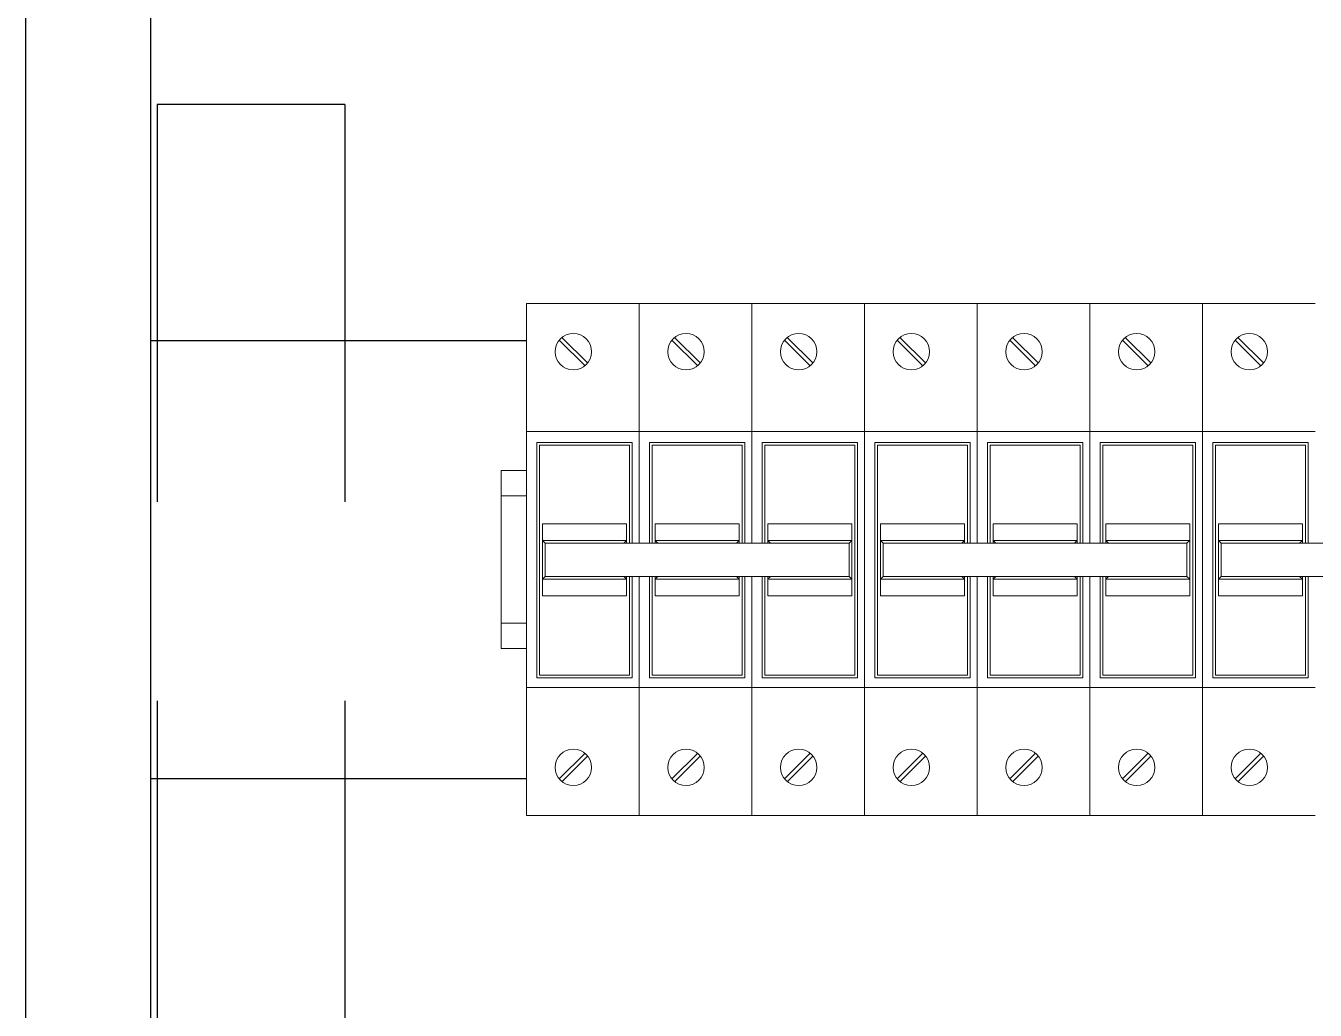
# Model space of a CAD drawing. Header units: millimetres. Extents: x 2046 to 14753, y 2361 to 29276.
# Drawn here: x 10066.03 to 10086.63, y 3685.86 to 3701.58 of the extents above; entities that cross this region are included whole.
import ezdxf

# ---------------------------------------------------------------- set-up
doc = ezdxf.new("R2010")
doc.units = ezdxf.units.MM
doc.linetypes.add('DASHED2', pattern=[9.525, 6.35, -3.175])
for name, color, linetype in [('BARA', 31, 'Continuous'), ('HAT', 3, 'Continuous'), ('T2BUSBAR', 7, 'Continuous')]:
    doc.layers.add(name, color=color, linetype=linetype)

msp = doc.modelspace()

# ---------------------------------------------------------------- linework, layer by layer
at = {"color": 252, "linetype": 'DASHED2', "true_color": 0x939598}
for p, q in [((10068.126, 3700.328), (10068.126, 3564.729)), ((10071.126, 3700.328), (10068.126, 3700.328)), ((10071.126, 3700.328), (10071.126, 3564.729))]:
    msp.add_line(p, q, dxfattribs=at)
at = {"lineweight": 9}
for p, q in [((10074.027, 3697.149), (10074.027, 3688.967)), ((10075.827, 3697.149), (10074.027, 3697.149)), ((10074.027, 3697.149), (10075.827, 3697.149)), ((10075.827, 3697.149), (10075.827, 3693.319)), ((10077.627, 3697.149), (10075.827, 3697.149)), ((10075.827, 3697.149), (10077.627, 3697.149)), ((10075.827, 3697.149), (10075.827, 3693.319)), ((10077.627, 3697.149), (10077.627, 3693.319)), ((10079.427, 3697.149), (10077.627, 3697.149)), ((10077.627, 3697.149), (10079.427, 3697.149)), ((10077.627, 3697.149), (10077.627, 3693.319)), ((10079.427, 3697.149), (10079.427, 3688.967)), ((10079.427, 3697.149), (10079.427, 3688.967)), ((10081.227, 3697.149), (10079.427, 3697.149)), ((10079.427, 3697.149), (10081.227, 3697.149)), ((10081.227, 3697.149), (10081.227, 3693.319)), ((10083.027, 3697.149), (10081.227, 3697.149)), ((10081.227, 3697.149), (10083.027, 3697.149)), ((10081.227, 3697.149), (10081.227, 3693.319)), ((10083.027, 3697.149), (10083.027, 3693.319)), ((10084.827, 3697.149), (10083.027, 3697.149)), ((10083.027, 3697.149), (10084.827, 3697.149)), ((10083.027, 3697.149), (10083.027, 3693.319)), ((10084.827, 3697.149), (10084.827, 3688.967)), ((10084.827, 3697.149), (10084.827, 3688.967)), ((10086.627, 3697.149), (10084.827, 3697.149)), ((10084.827, 3697.149), (10086.627, 3697.149)), ((10074.548, 3696.563), (10074.961, 3696.15)), ((10074.591, 3696.606), (10075.004, 3696.194)), ((10076.348, 3696.563), (10076.761, 3696.15)), ((10076.391, 3696.606), (10076.804, 3696.194)), ((10078.148, 3696.563), (10078.561, 3696.15)), ((10078.191, 3696.606), (10078.604, 3696.194)), ((10079.948, 3696.563), (10080.361, 3696.15)), ((10079.991, 3696.606), (10080.404, 3696.194)), ((10081.748, 3696.563), (10082.161, 3696.15)), ((10081.791, 3696.606), (10082.204, 3696.194)), ((10083.548, 3696.563), (10083.961, 3696.15)), ((10083.591, 3696.606), (10084.004, 3696.194)), ((10085.348, 3696.563), (10085.761, 3696.15)), ((10085.391, 3696.606), (10085.804, 3696.194)), ((10074.027, 3695.103), (10074.027, 3691.012)), ((10075.827, 3695.103), (10074.027, 3695.103)), ((10075.827, 3695.103), (10075.827, 3693.319)), ((10077.627, 3695.103), (10075.827, 3695.103)), ((10077.627, 3695.103), (10077.627, 3693.319)), ((10079.427, 3695.103), (10077.627, 3695.103)), ((10079.427, 3695.103), (10079.427, 3691.012)), ((10081.227, 3695.103), (10079.427, 3695.103)), ((10081.227, 3695.103), (10081.227, 3693.319)), ((10083.027, 3695.103), (10081.227, 3695.103)), ((10083.027, 3695.103), (10083.027, 3693.319)), ((10084.827, 3695.103), (10083.027, 3695.103)), ((10084.827, 3695.103), (10084.827, 3691.012)), ((10086.627, 3695.103), (10084.827, 3695.103)), ((10074.191, 3694.929), (10074.191, 3691.166)), ((10075.716, 3694.929), (10074.191, 3694.929)), ((10074.236, 3694.884), (10074.236, 3691.211)), ((10075.67, 3694.884), (10074.236, 3694.884)), ((10075.67, 3693.319), (10075.67, 3694.884)), ((10075.716, 3693.319), (10075.716, 3694.929)), ((10075.991, 3694.929), (10075.991, 3693.319)), ((10077.516, 3694.929), (10075.991, 3694.929)), ((10076.036, 3694.884), (10076.036, 3693.319)), ((10077.47, 3694.884), (10076.036, 3694.884)), ((10077.47, 3693.319), (10077.47, 3694.884)), ((10077.516, 3693.319), (10077.516, 3694.929)), ((10077.791, 3694.929), (10077.791, 3693.319)), ((10079.316, 3694.929), (10077.791, 3694.929)), ((10077.836, 3694.884), (10077.836, 3693.319)), ((10079.27, 3694.884), (10077.836, 3694.884)), ((10079.27, 3691.211), (10079.27, 3694.884)), ((10079.316, 3691.166), (10079.316, 3694.929)), ((10079.591, 3694.929), (10079.591, 3691.166)), ((10081.116, 3694.929), (10079.591, 3694.929)), ((10079.636, 3694.884), (10079.636, 3691.211)), ((10081.07, 3694.884), (10079.636, 3694.884)), ((10081.07, 3693.319), (10081.07, 3694.884)), ((10081.116, 3693.319), (10081.116, 3694.929)), ((10081.391, 3694.929), (10081.391, 3693.319)), ((10082.916, 3694.929), (10081.391, 3694.929)), ((10081.436, 3694.884), (10081.436, 3693.319)), ((10082.87, 3694.884), (10081.436, 3694.884)), ((10082.87, 3693.319), (10082.87, 3694.884)), ((10082.916, 3693.319), (10082.916, 3694.929)), ((10083.191, 3694.929), (10083.191, 3693.319)), ((10084.716, 3694.929), (10083.191, 3694.929)), ((10083.236, 3694.884), (10083.236, 3693.319)), ((10084.67, 3694.884), (10083.236, 3694.884)), ((10084.67, 3691.211), (10084.67, 3694.884)), ((10084.716, 3691.166), (10084.716, 3694.929)), ((10084.991, 3694.929), (10084.991, 3691.166)), ((10086.516, 3694.929), (10084.991, 3694.929)), ((10085.036, 3694.884), (10085.036, 3691.211)), ((10086.47, 3694.884), (10085.036, 3694.884)), ((10086.47, 3693.319), (10086.47, 3694.884)), ((10086.516, 3693.319), (10086.516, 3694.929)), ((10074.282, 3693.626), (10074.282, 3692.48)), ((10075.625, 3693.626), (10074.282, 3693.626)), ((10075.625, 3693.319), (10075.625, 3693.626)), ((10077.425, 3693.626), (10076.082, 3693.626)), ((10076.082, 3693.626), (10076.082, 3693.319)), ((10077.425, 3693.319), (10077.425, 3693.626)), ((10077.882, 3693.626), (10077.882, 3693.319)), ((10079.225, 3693.626), (10077.882, 3693.626)), ((10079.225, 3692.48), (10079.225, 3693.626)), ((10079.682, 3693.626), (10079.682, 3692.48)), ((10081.025, 3693.626), (10079.682, 3693.626)), ((10081.025, 3693.319), (10081.025, 3693.626)), ((10082.825, 3693.626), (10081.482, 3693.626)), ((10081.482, 3693.626), (10081.482, 3693.319)), ((10082.825, 3693.319), (10082.825, 3693.626)), ((10083.282, 3693.626), (10083.282, 3693.319)), ((10084.625, 3693.626), (10083.282, 3693.626)), ((10084.625, 3692.48), (10084.625, 3693.626)), ((10085.082, 3693.626), (10085.082, 3692.48)), ((10086.425, 3693.626), (10085.082, 3693.626)), ((10086.425, 3693.319), (10086.425, 3693.626)), ((10075.625, 3693.364), (10074.282, 3693.364)), ((10074.327, 3693.319), (10074.282, 3693.364)), ((10075.579, 3693.319), (10074.327, 3693.319)), ((10074.327, 3692.787), (10074.327, 3693.319)), ((10075.579, 3693.319), (10075.625, 3693.364)), ((10077.425, 3693.364), (10076.082, 3693.364)), ((10076.127, 3693.319), (10076.082, 3693.364)), ((10077.379, 3693.319), (10076.127, 3693.319)), ((10077.379, 3693.319), (10077.425, 3693.364)), ((10079.225, 3693.364), (10077.882, 3693.364)), ((10077.927, 3693.319), (10077.882, 3693.364)), ((10079.179, 3693.319), (10077.927, 3693.319)), ((10079.179, 3693.319), (10079.225, 3693.364)), ((10079.179, 3692.787), (10079.179, 3693.319)), ((10081.025, 3693.364), (10079.682, 3693.364)), ((10079.727, 3693.319), (10079.682, 3693.364)), ((10080.979, 3693.319), (10079.727, 3693.319)), ((10079.727, 3692.787), (10079.727, 3693.319)), ((10080.979, 3693.319), (10081.025, 3693.364)), ((10082.825, 3693.364), (10081.482, 3693.364)), ((10081.527, 3693.319), (10081.482, 3693.364)), ((10082.779, 3693.319), (10081.527, 3693.319)), ((10082.779, 3693.319), (10082.825, 3693.364)), ((10084.625, 3693.364), (10083.282, 3693.364)), ((10083.327, 3693.319), (10083.282, 3693.364)), ((10084.579, 3693.319), (10083.327, 3693.319)), ((10084.579, 3693.319), (10084.625, 3693.364)), ((10084.579, 3692.787), (10084.579, 3693.319)), ((10086.425, 3693.364), (10085.082, 3693.364)), ((10085.127, 3693.319), (10085.082, 3693.364)), ((10086.379, 3693.319), (10085.127, 3693.319)), ((10085.127, 3692.787), (10085.127, 3693.319)), ((10086.379, 3693.319), (10086.425, 3693.364)), ((10074.327, 3692.787), (10074.282, 3692.742)), ((10075.579, 3692.787), (10074.327, 3692.787)), ((10075.579, 3692.787), (10075.625, 3692.742)), ((10075.625, 3692.48), (10075.625, 3692.787)), ((10075.67, 3691.211), (10075.67, 3692.787)), ((10075.716, 3691.166), (10075.716, 3692.787)), ((10075.827, 3692.787), (10075.827, 3691.012)), ((10075.827, 3692.787), (10075.827, 3688.967)), ((10075.827, 3692.787), (10075.827, 3688.967)), ((10075.991, 3692.787), (10075.991, 3691.166)), ((10076.036, 3692.787), (10076.036, 3691.211)), ((10076.127, 3692.787), (10076.082, 3692.742)), ((10076.082, 3692.787), (10076.082, 3692.48)), ((10077.379, 3692.787), (10076.127, 3692.787)), ((10077.379, 3692.787), (10077.425, 3692.742)), ((10077.425, 3692.48), (10077.425, 3692.787)), ((10077.47, 3691.211), (10077.47, 3692.787)), ((10077.516, 3691.166), (10077.516, 3692.787)), ((10077.627, 3692.787), (10077.627, 3691.012)), ((10077.627, 3692.787), (10077.627, 3688.967)), ((10077.627, 3692.787), (10077.627, 3688.967)), ((10077.791, 3692.787), (10077.791, 3691.166)), ((10077.836, 3692.787), (10077.836, 3691.211)), ((10077.927, 3692.787), (10077.882, 3692.742)), ((10077.882, 3692.787), (10077.882, 3692.48)), ((10079.179, 3692.787), (10077.927, 3692.787)), ((10079.179, 3692.787), (10079.225, 3692.742)), ((10079.727, 3692.787), (10079.682, 3692.742)), ((10080.979, 3692.787), (10079.727, 3692.787)), ((10080.979, 3692.787), (10081.025, 3692.742)), ((10081.025, 3692.48), (10081.025, 3692.787)), ((10081.07, 3691.211), (10081.07, 3692.787)), ((10081.116, 3691.166), (10081.116, 3692.787)), ((10081.227, 3692.787), (10081.227, 3691.012)), ((10081.227, 3692.787), (10081.227, 3688.967)), ((10081.227, 3692.787), (10081.227, 3688.967)), ((10081.391, 3692.787), (10081.391, 3691.166)), ((10081.436, 3692.787), (10081.436, 3691.211)), ((10081.527, 3692.787), (10081.482, 3692.742)), ((10081.482, 3692.787), (10081.482, 3692.48)), ((10082.779, 3692.787), (10081.527, 3692.787)), ((10082.779, 3692.787), (10082.825, 3692.742)), ((10082.825, 3692.48), (10082.825, 3692.787)), ((10082.87, 3691.211), (10082.87, 3692.787)), ((10082.916, 3691.166), (10082.916, 3692.787)), ((10083.027, 3692.787), (10083.027, 3691.012)), ((10083.027, 3692.787), (10083.027, 3688.967)), ((10083.027, 3692.787), (10083.027, 3688.967)), ((10083.191, 3692.787), (10083.191, 3691.166)), ((10083.236, 3692.787), (10083.236, 3691.211)), ((10083.327, 3692.787), (10083.282, 3692.742)), ((10083.282, 3692.787), (10083.282, 3692.48)), ((10084.579, 3692.787), (10083.327, 3692.787)), ((10084.579, 3692.787), (10084.625, 3692.742)), ((10085.127, 3692.787), (10085.082, 3692.742)), ((10086.379, 3692.787), (10085.127, 3692.787)), ((10086.379, 3692.787), (10086.425, 3692.742)), ((10086.425, 3692.48), (10086.425, 3692.787)), ((10086.47, 3691.211), (10086.47, 3692.787)), ((10086.516, 3691.166), (10086.516, 3692.787)), ((10075.625, 3692.742), (10074.282, 3692.742)), ((10077.425, 3692.742), (10076.082, 3692.742)), ((10079.225, 3692.742), (10077.882, 3692.742)), ((10081.025, 3692.742), (10079.682, 3692.742)), ((10082.825, 3692.742), (10081.482, 3692.742)), ((10084.625, 3692.742), (10083.282, 3692.742)), ((10086.425, 3692.742), (10085.082, 3692.742)), ((10074.282, 3692.48), (10075.625, 3692.48)), ((10076.082, 3692.48), (10077.425, 3692.48)), ((10077.882, 3692.48), (10079.225, 3692.48)), ((10079.682, 3692.48), (10081.025, 3692.48)), ((10081.482, 3692.48), (10082.825, 3692.48)), ((10083.282, 3692.48), (10084.625, 3692.48)), ((10085.082, 3692.48), (10086.425, 3692.48)), ((10074.191, 3691.166), (10075.716, 3691.166)), ((10074.236, 3691.211), (10075.67, 3691.211)), ((10075.991, 3691.166), (10077.516, 3691.166)), ((10076.036, 3691.211), (10077.47, 3691.211)), ((10077.791, 3691.166), (10079.316, 3691.166)), ((10077.836, 3691.211), (10079.27, 3691.211)), ((10079.591, 3691.166), (10081.116, 3691.166)), ((10079.636, 3691.211), (10081.07, 3691.211)), ((10081.391, 3691.166), (10082.916, 3691.166)), ((10081.436, 3691.211), (10082.87, 3691.211)), ((10083.191, 3691.166), (10084.716, 3691.166)), ((10083.236, 3691.211), (10084.67, 3691.211)), ((10084.991, 3691.166), (10086.516, 3691.166)), ((10085.036, 3691.211), (10086.47, 3691.211)), ((10074.027, 3691.012), (10075.827, 3691.012)), ((10075.827, 3691.012), (10077.627, 3691.012)), ((10077.627, 3691.012), (10079.427, 3691.012)), ((10079.427, 3691.012), (10081.227, 3691.012)), ((10081.227, 3691.012), (10083.027, 3691.012)), ((10083.027, 3691.012), (10084.827, 3691.012)), ((10084.827, 3691.012), (10086.627, 3691.012)), ((10074.548, 3689.552), (10074.961, 3689.965)), ((10074.591, 3689.509), (10075.004, 3689.922)), ((10076.348, 3689.552), (10076.761, 3689.965)), ((10076.391, 3689.509), (10076.804, 3689.922)), ((10078.148, 3689.552), (10078.561, 3689.965)), ((10078.191, 3689.509), (10078.604, 3689.922)), ((10079.948, 3689.552), (10080.361, 3689.965)), ((10079.991, 3689.509), (10080.404, 3689.922)), ((10081.748, 3689.552), (10082.161, 3689.965)), ((10081.791, 3689.509), (10082.204, 3689.922)), ((10083.548, 3689.552), (10083.961, 3689.965)), ((10083.591, 3689.509), (10084.004, 3689.922)), ((10085.348, 3689.552), (10085.761, 3689.965)), ((10085.391, 3689.509), (10085.804, 3689.922)), ((10074.027, 3688.967), (10075.827, 3688.967)), ((10075.827, 3688.967), (10077.627, 3688.967)), ((10077.627, 3688.967), (10079.427, 3688.967)), ((10079.427, 3688.967), (10081.227, 3688.967)), ((10081.227, 3688.967), (10083.027, 3688.967)), ((10083.027, 3688.967), (10084.827, 3688.967)), ((10084.827, 3688.967), (10086.627, 3688.967))]:
    msp.add_line(p, q, dxfattribs=at)
for points in [[(10074.327, 3693.319), (10079.179, 3693.319), (10079.179, 3692.787), (10074.327, 3692.787)], [(10079.727, 3693.319), (10084.579, 3693.319), (10084.579, 3692.787), (10079.727, 3692.787)], [(10085.127, 3693.319), (10089.979, 3693.319), (10089.979, 3692.787), (10085.127, 3692.787)]]:
    msp.add_lwpolyline(points, close=True, dxfattribs=at)
at = {"lineweight": 9, "extrusion": (0, 0, -1)}
for centre in [(10074.776, 3696.378), (10076.576, 3696.378), (10078.376, 3696.378), (10080.176, 3696.378), (10081.976, 3696.378), (10083.776, 3696.378), (10085.576, 3696.378), (10074.776, 3689.737), (10076.576, 3689.737), (10078.376, 3689.737), (10080.176, 3689.737), (10081.976, 3689.737), (10083.776, 3689.737), (10085.576, 3689.737)]:
    msp.add_ellipse(centre, major_axis=(-0.206, 0.206), ratio=1, start_param=5.497787, end_param=11.780972, dxfattribs=at)
at = {"layer": 'BARA', "color": 9, "true_color": 0xc7c8ca}
msp.add_lwpolyline([(10074.027, 3689.556), (10068.026, 3689.556), (10068.026, 3696.559), (10074.027, 3696.559)], dxfattribs=at)
at = {"layer": 'HAT', "color": 1}
for points in [[(10066.026, 3742.629), (10136.026, 3742.629), (10136.026, 3562.629), (10066.026, 3562.629)], [(10068.026, 3740.629), (10134.026, 3740.629), (10134.026, 3564.629), (10068.026, 3564.629)]]:
    msp.add_lwpolyline(points, close=True, dxfattribs=at)
at = {"layer": 'T2BUSBAR', "color": 4, "lineweight": 9}
for points in [[(10073.621, 3691.636), (10074.027, 3691.636), (10074.027, 3694.479), (10073.621, 3694.479)], [(10073.621, 3692.042), (10074.027, 3692.042), (10074.027, 3694.073), (10073.621, 3694.073)]]:
    msp.add_lwpolyline(points, close=True, dxfattribs=at)

doc.saveas('drawing.dxf')
